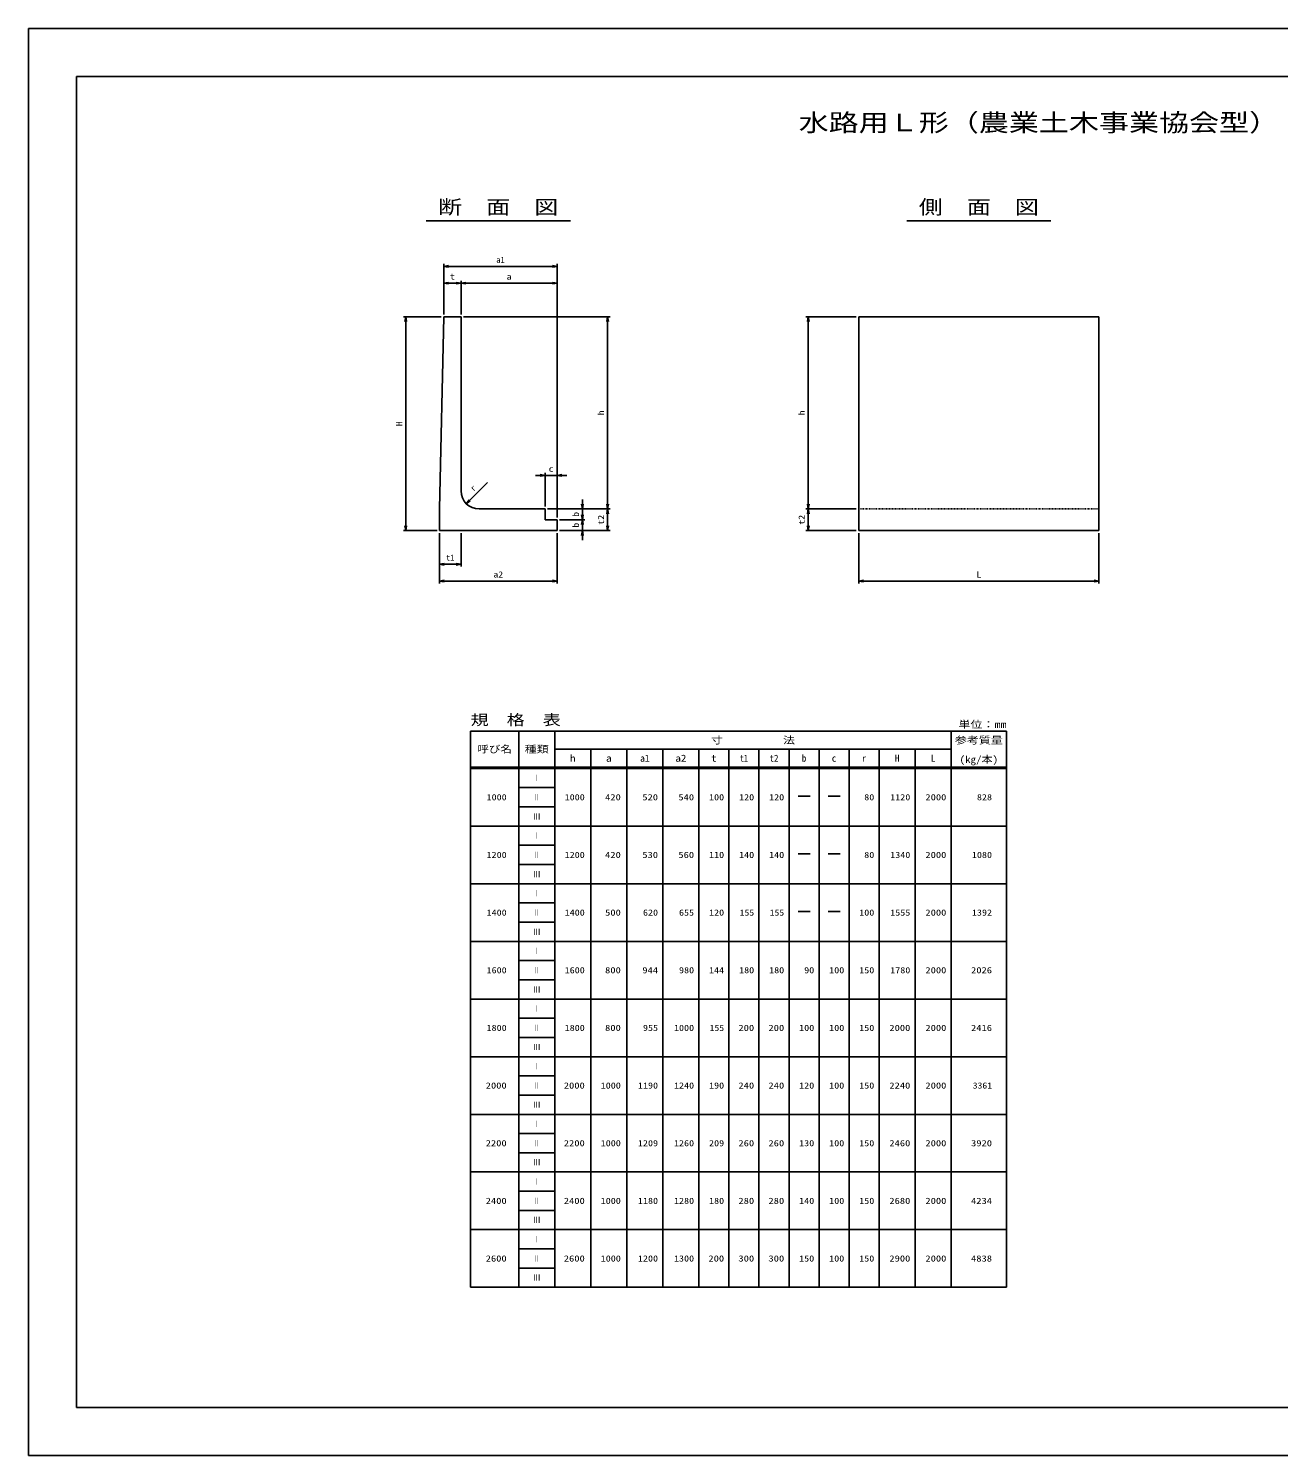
# Model space of a CAD drawing. Units: millimetres at full size; details may follow other scales. Extents: x 0 to 16820, y 0 to 11880.
# Drawn here: x 0 to 10404, y 0 to 11880 of the extents above; entities that cross this region are included whole.
import ezdxf
from ezdxf.enums import TextEntityAlignment as Align

# ---------------------------------------------------------------- set-up
doc = ezdxf.new("R2010")
doc.units = ezdxf.units.MM
doc.linetypes.add('DASHED_SPACED', pattern=[12, 6, -6])
for name, color, linetype, lineweight in [('0_2', 7, 'Continuous', 25), ('D-MTR-FRAM', 7, 'Continuous', 25), ('D-MTR-LINE', 7, 'Continuous', 25), ('D-MTR-TXT', 7, 'Continuous', 25), ('D-STR-DIM', 7, 'Continuous', 25), ('D-STR-STRn', 1, 'Continuous', 25), ('D-TTL', 2, 'Continuous', 25), ('D-TTL-TXT', 7, 'Continuous', 25)]:
    doc.layers.add(name, color=color, linetype=linetype, lineweight=lineweight)
doc.layers.add('D-MTR', color=7, linetype='Continuous')
doc.styles.add('ＭＳ ゴシック', font='')
doc.styles.get('ＭＳ ゴシック').set_extended_font_data('MS Gothic')

# ---------------------------------------------------------------- blocks, each defined once
blk = doc.blocks.new('open_arrow')
at = {"color": 0, "linetype": 'Continuous', "lineweight": -2}
blk.add_lwpolyline([(7.5, 1.25), (0, 0), (7.5, -1.25)], dxfattribs=at)

msp = doc.modelspace()

# ---------------------------------------------------------------- linework, layer by layer
at = {"layer": '0_2'}
for p, q in [((3456, 9500), (3456, 9920)), ((3456, 9900), (4400, 9900)), ((4400, 7810), (4400, 9920)), ((3456, 9500), (3456, 9780)), ((3456, 9760), (3600, 9760)), ((3600, 9500), (3600, 9780)), ((3600, 9500), (3600, 9780)), ((3600, 9760), (4400, 9760)), ((4400, 7810), (4400, 9780)), ((3436, 9480), (3120, 9480)), ((3140, 9480), (3140, 7700)), ((3620, 9480), (4840, 9480)), ((4820, 7880), (4820, 9480)), ((4220, 8160), (4480, 8160)), ((4300, 7900), (4300, 8180)), ((4400, 7810), (4400, 8180)), ((4610, 7960), (4610, 7710)), ((4320, 7880), (4840, 7880)), ((4320, 7880), (4840, 7880)), ((4320, 7880), (4630, 7880)), ((4610, 7870), (4610, 7620)), ((4820, 7880), (4820, 7700)), ((4420, 7790), (4630, 7790)), ((4420, 7790), (4630, 7790)), ((3400, 7700), (3120, 7700)), ((3420, 7680), (3420, 7400)), ((3420, 7680), (3420, 7260)), ((3600, 7680), (3600, 7400)), ((4400, 7680), (4400, 7260)), ((4420, 7700), (4840, 7700)), ((4420, 7700), (4630, 7700)), ((3420, 7420), (3600, 7420)), ((3420, 7280), (4400, 7280))]:
    msp.add_line(p, q, dxfattribs=at)
at = {"layer": 'D-MTR-FRAM'}
for p, q in [((3680, 6030), (3680, 1400)), ((8140, 6030), (8140, 1400))]:
    msp.add_line(p, q, dxfattribs=at)
at = {"layer": 'D-MTR-LINE'}
for p, q in [((3680, 6030), (8140, 6030)), ((4080, 6030), (4080, 1400)), ((4380, 6030), (4380, 1400)), ((7680, 6030), (7680, 1400)), ((4380, 5880), (7680, 5880)), ((4680, 5880), (4680, 1400)), ((4980, 5880), (4980, 1400)), ((5280, 5880), (5280, 1400)), ((5580, 5880), (5580, 1400)), ((5830, 5880), (5830, 1400)), ((6080, 5880), (6080, 1400)), ((6330, 5880), (6330, 1400)), ((6580, 5880), (6580, 1400)), ((6830, 5880), (6830, 1400)), ((7080, 5880), (7080, 1400)), ((7380, 5880), (7380, 1400)), ((3680, 5730), (8140, 5730)), ((3680, 5720), (8140, 5720)), ((4080, 5560), (4380, 5560)), ((4080, 5400), (4380, 5400)), ((3680, 5240), (8140, 5240)), ((4080, 5080), (4380, 5080)), ((4080, 4920), (4380, 4920)), ((3680, 4760), (8140, 4760)), ((4080, 4600), (4380, 4600)), ((4080, 4440), (4380, 4440)), ((3680, 4280), (8140, 4280)), ((4080, 4120), (4380, 4120)), ((4080, 3960), (4380, 3960)), ((3680, 3800), (8140, 3800)), ((4080, 3640), (4380, 3640)), ((4080, 3480), (4380, 3480)), ((3680, 3320), (8140, 3320)), ((4080, 3160), (4380, 3160)), ((4080, 3000), (4380, 3000)), ((3680, 2840), (8140, 2840)), ((4080, 2680), (4380, 2680)), ((4080, 2520), (4380, 2520)), ((3680, 2360), (8140, 2360)), ((4080, 2200), (4380, 2200)), ((4080, 2040), (4380, 2040)), ((3680, 1880), (8140, 1880)), ((4080, 1720), (4380, 1720)), ((4080, 1560), (4380, 1560)), ((3680, 1400), (8140, 1400))]:
    msp.add_line(p, q, dxfattribs=at)
at = {"layer": 'D-MTR-TXT'}
for p, q in [((6405, 5490), (6505, 5490)), ((6655, 5490), (6755, 5490)), ((6405, 5010), (6505, 5010)), ((6655, 5010), (6755, 5010)), ((6405, 4530), (6505, 4530)), ((6655, 4530), (6755, 4530))]:
    msp.add_line(p, q, dxfattribs=at)
at = {"layer": 'D-STR-DIM'}
for p, q in [((6890, 9480), (6470, 9480)), ((6490, 9480), (6490, 7880)), ((3643.934, 7923.934), (3820.711, 8100.711)), ((6890, 7880), (6470, 7880)), ((6890, 7880), (6470, 7880)), ((6490, 7880), (6490, 7700)), ((6890, 7700), (6470, 7700)), ((6910, 7680), (6910, 7260)), ((8910, 7680), (8910, 7260)), ((6910, 7280), (8910, 7280))]:
    msp.add_line(p, q, dxfattribs=at)
at = {"layer": 'D-STR-STRn'}
for p, q in [((3456, 9480), (3420, 7880)), ((3456, 9480), (3600, 9480)), ((3600, 9480), (3600, 8030)), ((8910, 9480), (6910, 9480)), ((6910, 9480), (6910, 7700)), ((8910, 9480), (8910, 7700)), ((3420, 7700), (3420, 7880)), ((3750, 7880), (4300, 7880)), ((4300, 7880), (4300, 7790)), ((4300, 7790), (4400, 7790)), ((4400, 7790), (4400, 7700)), ((3420, 7700), (4400, 7700)), ((8910, 7700), (6910, 7700))]:
    msp.add_line(p, q, dxfattribs=at)
at = {"layer": 'D-STR-STRn', "linetype": 'DASHED_SPACED'}
msp.add_line((8910, 7880), (6910, 7880), dxfattribs=at)
at = {"layer": 'D-STR-STRn'}
msp.add_arc((3750, 8030), 150, 180, 270, dxfattribs=at)
at = {"layer": 'D-TTL'}
for points in [[(0, 0), (16820, 0), (16820, 11880), (0, 11880)], [(400, 400), (16420, 400), (16420, 11480), (400, 11480)]]:
    msp.add_lwpolyline(points, close=True, dxfattribs=at)
at = {"layer": 'D-TTL-TXT'}
for p, q in [((3310, 10280), (4510, 10280)), ((7310, 10280), (8510, 10280))]:
    msp.add_line(p, q, dxfattribs=at)

# ---------------------------------------------------------------- block references
at = {"layer": '0_2', "xscale": 5.33, "yscale": 5.33}
for p in [(3456, 9900), (3456, 9760), (3600, 9760), (4400, 8160), (3420, 7420), (3420, 7280)]:
    msp.add_blockref('open_arrow', p, dxfattribs=at)
for p, rotation in [((4400, 9900), 180), ((3600, 9760), 180), ((4400, 9760), 180), ((3140, 9480), 270), ((4820, 9480), 270), ((4300, 8160), 180), ((4610, 7880), 90), ((4820, 7880), 90), ((4820, 7880), 270), ((3140, 7700), 90), ((4610, 7790), 90), ((4610, 7790), 270), ((4820, 7700), 90), ((4610, 7700), 270), ((3600, 7420), 180), ((4400, 7280), 180)]:
    msp.add_blockref('open_arrow', p, dxfattribs=dict(at, rotation=rotation))
at = {"layer": 'D-STR-DIM', "xscale": 5.33, "yscale": 5.33}
for p, rotation in [((6490, 9480), 270), ((3643.934, 7923.934), 45), ((6490, 7880), 90), ((6490, 7880), 270), ((6490, 7700), 90), ((8910, 7280), 180)]:
    msp.add_blockref('open_arrow', p, dxfattribs=dict(at, rotation=rotation))
msp.add_blockref('open_arrow', (6910, 7280), dxfattribs=at)

# ---------------------------------------------------------------- texts
at = {"layer": '0_2', "style": 'ＭＳ ゴシック'}
for s, p in [('a1', (3928, 9955)), ('t1', (3510, 7475))]:
    msp.add_text(s, height=51.32, dxfattribs=at).set_placement(p, align=Align.MIDDLE_CENTER)
for s, width, p in [('t', 1.15, (3528, 9815)), ('a', 1.2, (4000, 9815)), ('c', 1.2, (4350, 8215)), ('a2', 1.15, (3910, 7335))]:
    msp.add_text(s, height=51.32, dxfattribs=dict(at, width=width)).set_placement(p, align=Align.MIDDLE_CENTER)
for s, width, p in [('h', 1.15, (4765, 8680)), ('H', 1.15, (3085, 8590)), ('b', 1.15, (4555, 7835)), ('b', 1.15, (4555, 7745)), ('t2', 1.2, (4765, 7790))]:
    msp.add_text(s, height=51.32, rotation=90, dxfattribs=dict(at, width=width)).set_placement(p, align=Align.MIDDLE_CENTER)
at = {"layer": 'D-MTR', "style": 'ＭＳ ゴシック', "width": 1.25}
msp.add_text('規\u3000格\u3000表', height=87.98, dxfattribs=at).set_placement((3680, 6054), align=Align.BOTTOM_LEFT)
msp.add_text('単位：mm', height=58.65, dxfattribs=at).set_placement((8140, 6039.333), align=Align.BOTTOM_RIGHT)
at = {"layer": 'D-MTR-TXT', "style": 'ＭＳ ゴシック'}
for s, height, width, p in [('寸\u3000\u3000\u3000\u3000\u3000法', 58.65, 1.25, (6030, 5955)), ('参考質量', 58.65, 1.25, (7910, 5955)), ('呼び名', 58.65, 1.2, (3880, 5880)), ('種類', 58.65, 1.25, (4230, 5880)), ('h', 58.65, 1.15, (4530, 5805)), ('a2', 58.65, 1.15, (5430, 5805)), ('t', 58.65, 1.15, (5705, 5805)), ('t1', 58.65, 0.8, (5955, 5805)), ('t2', 58.65, 0.95, (6205, 5805)), ('b', 58.65, 0.95, (6455, 5805)), ('H', 58.65, 0.95, (7230, 5805)), ('L', 58.65, 0.95, (7530, 5805)), ('(kg/本)', 58.65, 1.15, (7910, 5794.333)), ('a', 58.65, 1.2, (4830, 5805)), ('c', 58.65, 0.95, (6705, 5805)), ('r', 58.65, 0.8, (6955, 5805)), ('Ⅰ', 51.32, 0.35, (4230, 5640)), ('Ⅱ', 51.32, 0.65, (4230, 5480)), ('Ⅲ', 51.32, 0.95, (4230, 5320)), ('Ⅰ', 51.32, 0.35, (4230, 5160)), ('Ⅱ', 51.32, 0.65, (4230, 5000)), ('Ⅲ', 51.32, 0.95, (4230, 4840)), ('Ⅰ', 51.32, 0.35, (4230, 4680)), ('Ⅱ', 51.32, 0.65, (4230, 4520)), ('Ⅲ', 51.32, 0.95, (4230, 4360)), ('Ⅰ', 51.32, 0.35, (4230, 4200)), ('Ⅱ', 51.32, 0.65, (4230, 4040)), ('Ⅲ', 51.32, 0.95, (4230, 3880)), ('Ⅰ', 51.32, 0.35, (4230, 3720)), ('Ⅱ', 51.32, 0.65, (4230, 3560)), ('Ⅲ', 51.32, 0.95, (4230, 3400)), ('Ⅰ', 51.32, 0.35, (4230, 3240)), ('Ⅱ', 51.32, 0.65, (4230, 3080)), ('Ⅲ', 51.32, 0.95, (4230, 2920)), ('Ⅰ', 51.32, 0.35, (4230, 2760)), ('Ⅱ', 51.32, 0.65, (4230, 2600)), ('Ⅲ', 51.32, 0.95, (4230, 2440)), ('Ⅰ', 51.32, 0.35, (4230, 2280)), ('Ⅱ', 51.32, 0.65, (4230, 2120)), ('Ⅲ', 51.32, 0.95, (4230, 1960)), ('Ⅰ', 51.32, 0.35, (4230, 1800)), ('Ⅱ', 51.32, 0.65, (4230, 1640)), ('Ⅲ', 51.32, 0.95, (4230, 1480))]:
    msp.add_text(s, height=height, dxfattribs=dict(at, width=width)).set_placement(p, align=Align.MIDDLE_CENTER)
msp.add_text('a1', height=58.65, dxfattribs=at).set_placement((5130, 5805), align=Align.MIDDLE_CENTER)
for s, width, p in [('1000', 1.2, (3980, 5480)), ('1000', 1.2, (4630, 5480)), ('420', 1.25, (4930, 5480)), ('520', 1.25, (5240, 5480)), ('540', 1.25, (5540, 5480)), ('100', 1.2, (5790, 5480)), ('120', 1.2, (6040, 5480)), ('120', 1.2, (6290, 5480)), ('80', 1.2, (7040, 5480)), ('1120', 1.2, (7340, 5480)), ('2000', 1.25, (7640, 5480)), ('828', 1.2, (8020, 5480)), ('1200', 1.2, (3980, 5000)), ('1200', 1.2, (4630, 5000)), ('420', 1.25, (4930, 5000)), ('530', 1.25, (5240, 5000)), ('560', 1.25, (5540, 5000)), ('110', 1.2, (5790, 5000)), ('140', 1.2, (6040, 5000)), ('140', 1.2, (6290, 5000)), ('80', 1.2, (7040, 5000)), ('1340', 1.2, (7340, 5000)), ('2000', 1.25, (7640, 5000)), ('1080', 1.2, (8020, 5000)), ('1400', 1.2, (3980, 4520)), ('1400', 1.2, (4630, 4520)), ('500', 1.25, (4930, 4520)), ('620', 1.2, (5240, 4520)), ('655', 1.2, (5540, 4520)), ('120', 1.2, (5790, 4520)), ('155', 1.15, (6040, 4520)), ('155', 1.15, (6290, 4520)), ('100', 1.2, (7040, 4520)), ('1555', 1.2, (7340, 4520)), ('2000', 1.25, (7640, 4520)), ('1392', 1.2, (8020, 4520)), ('1600', 1.2, (3980, 4040)), ('1600', 1.2, (4630, 4040)), ('800', 1.25, (4930, 4040)), ('944', 1.25, (5240, 4040)), ('980', 1.2, (5540, 4040)), ('144', 1.2, (5790, 4040)), ('180', 1.2, (6040, 4040)), ('180', 1.2, (6290, 4040)), ('90', 1.2, (6540, 4040)), ('100', 1.2, (6790, 4040)), ('150', 1.2, (7040, 4040)), ('1780', 1.2, (7340, 4040)), ('2000', 1.25, (7640, 4040)), ('2026', 1.25, (8020, 4040)), ('1800', 1.2, (3980, 3560)), ('1800', 1.2, (4630, 3560)), ('800', 1.25, (4930, 3560)), ('955', 1.2, (5240, 3560)), ('1000', 1.2, (5540, 3560)), ('155', 1.15, (5790, 3560)), ('200', 1.25, (6040, 3560)), ('200', 1.25, (6290, 3560)), ('100', 1.2, (6540, 3560)), ('100', 1.2, (6790, 3560)), ('150', 1.2, (7040, 3560)), ('2000', 1.25, (7340, 3560)), ('2000', 1.25, (7640, 3560)), ('2416', 1.25, (8020, 3560)), ('2000', 1.25, (3980, 3080)), ('2000', 1.25, (4630, 3080)), ('1000', 1.2, (4930, 3080)), ('1190', 1.2, (5240, 3080)), ('1240', 1.2, (5540, 3080)), ('190', 1.2, (5790, 3080)), ('240', 1.25, (6040, 3080)), ('240', 1.25, (6290, 3080)), ('120', 1.2, (6540, 3080)), ('100', 1.2, (6790, 3080)), ('150', 1.2, (7040, 3080)), ('2240', 1.25, (7340, 3080)), ('2000', 1.25, (7640, 3080)), ('3361', 1.15, (8020, 3080)), ('2200', 1.25, (3980, 2600)), ('2200', 1.25, (4630, 2600)), ('1000', 1.2, (4930, 2600)), ('1209', 1.2, (5240, 2600)), ('1260', 1.2, (5540, 2600)), ('209', 1.2, (5790, 2600)), ('260', 1.25, (6040, 2600)), ('260', 1.25, (6290, 2600)), ('130', 1.2, (6540, 2600)), ('100', 1.2, (6790, 2600)), ('150', 1.2, (7040, 2600)), ('2460', 1.25, (7340, 2600)), ('2000', 1.25, (7640, 2600)), ('3920', 1.25, (8020, 2600)), ('2400', 1.25, (3980, 2120)), ('2400', 1.25, (4630, 2120)), ('1000', 1.2, (4930, 2120)), ('1180', 1.2, (5240, 2120)), ('1280', 1.2, (5540, 2120)), ('180', 1.2, (5790, 2120)), ('280', 1.25, (6040, 2120)), ('280', 1.25, (6290, 2120)), ('140', 1.2, (6540, 2120)), ('100', 1.2, (6790, 2120)), ('150', 1.2, (7040, 2120)), ('2680', 1.25, (7340, 2120)), ('2000', 1.25, (7640, 2120)), ('4234', 1.25, (8020, 2120)), ('2600', 1.25, (3980, 1640)), ('2600', 1.25, (4630, 1640)), ('1000', 1.2, (4930, 1640)), ('1200', 1.2, (5240, 1640)), ('1300', 1.2, (5540, 1640)), ('200', 1.25, (5790, 1640)), ('300', 1.25, (6040, 1640)), ('300', 1.25, (6290, 1640)), ('150', 1.2, (6540, 1640)), ('100', 1.2, (6790, 1640)), ('150', 1.2, (7040, 1640)), ('2900', 1.25, (7340, 1640)), ('2000', 1.25, (7640, 1640)), ('4838', 1.25, (8020, 1640))]:
    msp.add_text(s, height=51.32, dxfattribs=dict(at, width=width)).set_placement(p, align=Align.MIDDLE_RIGHT)
at = {"layer": 'D-STR-DIM', "style": 'ＭＳ ゴシック'}
for s, width, p in [('h', 1.15, (6435, 8680)), ('t2', 1.2, (6435, 7790))]:
    msp.add_text(s, height=51.32, rotation=90, dxfattribs=dict(at, width=width)).set_placement(p, align=Align.MIDDLE_CENTER)
msp.add_text('r', height=51.32, rotation=45, dxfattribs=at).set_placement((3718.229, 8013.314), align=Align.BOTTOM_LEFT)
at = {"layer": 'D-STR-DIM', "style": 'ＭＳ ゴシック', "width": 1.2}
msp.add_text('L', height=51.32, dxfattribs=at).set_placement((7910, 7335), align=Align.MIDDLE_CENTER)
at = {"layer": 'D-TTL-TXT', "style": 'ＭＳ ゴシック', "width": 1.25}
for s, height, p in [('水路用Ｌ形（農業土木事業協会型）', 146.6, (8410, 10980)), ('断\u3000面\u3000図', 117.3, (3910, 10300)), ('側\u3000面\u3000図', 117.3, (7910, 10300))]:
    msp.add_text(s, height=height, dxfattribs=at).set_placement(p, align=Align.BOTTOM_CENTER)

doc.saveas('drawing.dxf')
